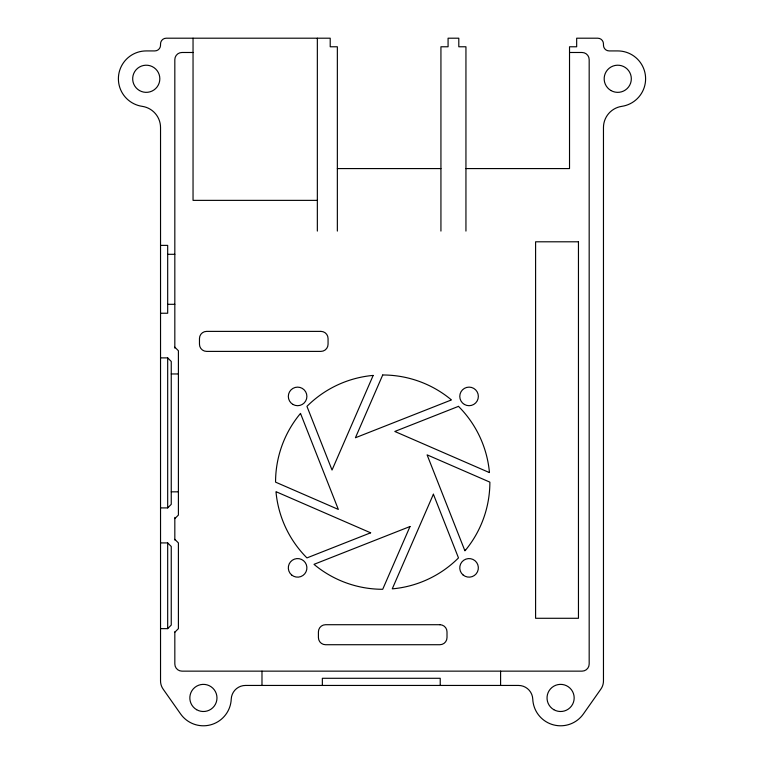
<?xml version="1.0" encoding="UTF-8"?>
<svg xmlns="http://www.w3.org/2000/svg" width="764" height="764" viewBox="0 0 764 764"><rect width="100%" height="100%" fill="white"/><g stroke="black" fill="none" stroke-linecap="round" stroke-linejoin="round"><path stroke-width="1.15" d="M160.535 507.907L167.679 507.907L171.251 504.336L171.251 361.458L167.679 357.886L160.535 357.886M174.822 518.622L178.404 515.051L178.404 350.743L174.822 347.171M160.535 628.638L167.679 628.638L171.251 625.067L171.251 546.489L167.679 542.918L160.535 542.918M174.822 632.22L178.404 628.638L178.404 542.918L174.822 539.346M193.044 52.487L181.975 52.487A7.143 7.143 0 0 0 174.822 59.63L174.822 348.107M569.524 52.487L582.025 52.487A7.143 7.143 0 0 1 589.178 59.63L589.178 664.002A7.143 7.143 0 0 1 582.025 671.145L181.975 671.145A7.143 7.143 0 0 1 174.832 664.002L174.822 631.818M337.354 168.577L440.933 168.577M465.944 168.577L569.524 168.577L569.524 46.776L576.667 46.776L576.667 38.2L597.744 38.2A5.711 5.711 0 0 1 603.464 43.911L603.464 45.2A5.711 5.711 0 0 0 609.175 50.921L617.751 50.921A27.857 27.857 0 0 1 645.532 76.753A27.857 27.857 0 0 1 621.791 106.349A21.43 21.43 0 0 0 603.464 127.55L603.464 680.915A14.287 14.287 0 0 1 600.857 689.138L583.381 713.968A27.857 27.857 0 0 1 532.766 699.117A14.287 14.287 0 0 0 518.489 685.442L245.511 685.442A14.287 14.287 0 0 0 231.234 699.117A27.857 27.857 0 0 1 180.619 713.968L163.143 689.138A14.287 14.287 0 0 1 160.535 680.915L160.535 127.55A21.43 21.43 0 0 0 142.209 106.349A27.857 27.857 0 0 1 118.468 76.753A27.857 27.857 0 0 1 146.249 50.921L154.825 50.921A5.711 5.711 0 0 0 160.535 45.2L160.535 43.911A5.711 5.711 0 0 1 166.256 38.2L330.21 38.2L330.21 46.776L337.354 46.776L337.354 231.081M317.346 200.369L193.044 200.369L193.044 38.2M160.535 245.378L167.679 245.378L167.679 313.24L160.535 313.24M167.679 254.307L174.822 254.307M167.679 304.311L174.822 304.311M171.251 373.959L178.404 373.959M171.251 491.835L178.404 491.835M500.592 671.145L500.592 685.442M465.944 231.081L465.944 46.776L458.801 46.776L458.801 38.2L448.076 38.2L448.076 46.776L440.933 46.776L440.933 231.081M440.226 685.442L440.226 678.289L322.351 678.289L322.351 685.442M317.346 38.2L317.346 231.081M261.985 671.145L261.985 685.442M174.822 517.381L174.822 540.033M167.679 357.886L167.679 507.907M167.679 542.918L167.679 628.638M373.166 375.449L332.034 470.051L306.947 406.362A107.161 107.161 0 0 1 372.211 375.496L373.166 375.449M382.716 374.981L355.422 437.753L451.4 399.944L450.693 399.305A107.161 107.161 0 0 0 382.716 374.981M410.01 526.52L382.716 589.292A107.161 107.161 0 0 1 314.73 564.968L314.023 564.329L410.01 526.52M433.398 494.222L392.266 588.824L393.221 588.777A107.161 107.161 0 0 0 458.486 557.911L433.398 494.222M300.519 413.448L299.88 414.155A107.161 107.161 0 0 0 275.556 482.132L338.337 509.426L300.519 413.448M465.553 550.118L464.913 550.825L427.095 454.847L489.877 482.132A107.161 107.161 0 0 1 465.553 550.118M458.486 406.362L394.797 431.459L489.399 472.582L489.361 471.636A107.161 107.161 0 0 0 458.486 406.362M370.626 532.814L306.947 557.911A107.161 107.161 0 0 1 276.071 492.637L276.024 491.691L370.626 532.814M578.453 241.796L535.593 241.796L535.593 618.286L578.453 618.286L578.453 241.796M320.918 331.385L206.614 331.385A7.143 7.143 0 0 0 199.471 338.528L199.471 344.249A7.143 7.143 0 0 0 206.614 351.392L320.918 351.392A7.143 7.143 0 0 0 328.062 344.249L328.062 338.528A7.143 7.143 0 0 0 320.918 331.385M439.863 624.713L325.559 624.713A7.143 7.143 0 0 0 318.416 631.857L318.416 637.577A7.143 7.143 0 0 0 325.559 644.721L439.863 644.721A7.143 7.143 0 0 0 447.007 637.577L447.007 631.857A7.143 7.143 0 0 0 439.863 624.713M292.965 404.452A9.283 9.283 0 0 0 306.889 396.411A9.283 9.283 0 0 0 292.965 388.37A9.283 9.283 0 0 0 292.965 404.452M291.638 574.977A9.283 9.283 0 0 0 306.756 569.476A9.283 9.283 0 0 0 294.426 559.133A9.283 9.283 0 0 0 291.638 574.977M464.416 404.452A9.283 9.283 0 0 0 478.35 396.411A9.283 9.283 0 0 0 464.416 388.37A9.283 9.283 0 0 0 464.416 404.452M463.089 574.977A9.283 9.283 0 0 0 478.207 569.476A9.283 9.283 0 0 0 465.887 559.133A9.283 9.283 0 0 0 463.089 574.977M139.468 90.534A13.571 13.571 0 0 0 159.829 78.778A13.571 13.571 0 0 0 139.468 67.022A13.571 13.571 0 0 0 139.468 90.534M610.961 90.534A13.571 13.571 0 0 0 631.322 78.778A13.571 13.571 0 0 0 610.961 67.022A13.571 13.571 0 0 0 610.961 90.534M553.814 709.689A13.571 13.571 0 0 0 574.175 697.943A13.571 13.571 0 0 0 553.814 686.187A13.571 13.571 0 0 0 553.814 709.689M196.615 709.689A13.571 13.571 0 0 0 216.976 697.943A13.571 13.571 0 0 0 196.615 686.187A13.571 13.571 0 0 0 196.615 709.689"/></g></svg>
